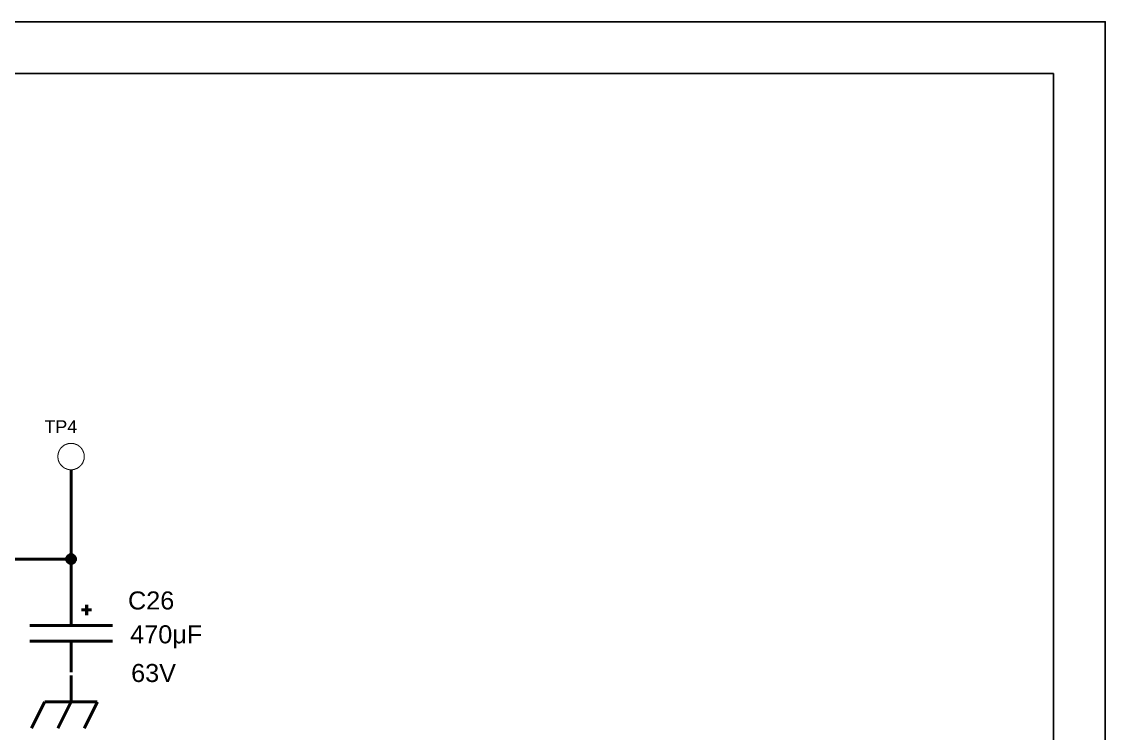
# Model space of a CAD drawing. Header units: millimetres. Extents: x 0 to 594, y 0 to 420.
# Drawn here: x 489.7 to 594, y 351.5 to 420 of the extents above; entities that cross this region are included whole.
import ezdxf
from ezdxf.enums import TextEntityAlignment as Align

# ---------------------------------------------------------------- set-up
doc = ezdxf.new("R2010")
doc.units = ezdxf.units.MM
for name, color, linetype in [('FORMATKA', 12, 'Continuous'), ('Sheet', 255, 'Continuous'), ('вспомогат', 4, 'Continuous')]:
    doc.layers.add(name, color=color, linetype=linetype)
doc.styles.get("Standard").update_dxf_attribs({"font": 'arial.ttf'})
doc.styles.add('TXT', font='simplex.shx', dxfattribs={"oblique": 15, "height": 2})

# ---------------------------------------------------------------- blocks, each defined once
blk = doc.blocks.new('fA2')
at = {"layer": 'FORMATKA', "color": 7}
blk.add_lwpolyline([(0, 0), (0, 420), (594, 420), (594, 0)], close=True, dxfattribs=at)
blk.add_lwpolyline([(20, 5), (20, 415), (589, 415), (589, 5), (20, 5)], dxfattribs=at)
at = {"layer": 'FORMATKA', "color": 7, "style": 'TXT', "oblique": 15}
for tag, height, rotation, p in [('ОБОЗНАЧЕНИЕ', 3.8, 180, (55.5, 409.5)), ('ПЕРВ.ПРИМЕНЕНИЕ', 3.3, 90, (18, 261.5))]:
    blk.add_attdef(tag, text='', height=height, rotation=rotation, dxfattribs=at).set_placement(p, align=Align.CENTER)
for tag, height, p in [('ОБОЗНАЧЕНИЕ', 5, (528, 49)), ('НАИМЕНОВАНИЕ1', 3, (504.5, 37)), ('МАСШТАБ', 5, (579, 30)), ('НАИМЕНОВАНИЕ2', 4, (504.5, 29)), ('НАИМЕНОВАНИЕ3', 2.5, (504.5, 21.5)), ('МАТЕРИАЛ1', 2.5, (504.5, 14)), ('МАТЕРИАЛ2', 2.5, (504.5, 8.5))]:
    blk.add_attdef(tag, text='', height=height, dxfattribs=at).set_placement(p, align=Align.CENTER)
for tag, p, height in [('РАЗРАБОТАЛ', (422.5, 31.5), 2), ('ПРОВЕРИЛ', (422.5, 26.5), 2), ('Т.КОНТР', (422.5, 21.5), 2), ('ЛИСТ', (552.5, 21), 2.5), ('ЛИСТОВ', (575.5, 21), 2.5), ('Н.КОНТР', (422.5, 11.5), 2), ('УТВЕРДИЛ', (422.5, 6.5), 2)]:
    blk.add_attdef(tag, p, '', height=height, dxfattribs=at)

msp = doc.modelspace()

# ---------------------------------------------------------------- linework, layer by layer
at = {"layer": 'Sheet', "color": 0}
for points, const_width in [([(493.21, 378.15), (493.21, 378.22), (493.21, 378.28), (493.23, 378.34), (493.23, 378.41), (493.25, 378.47), (493.27, 378.53), (493.29, 378.6), (493.31, 378.66), (493.33, 378.7), (493.36, 378.77), (493.4, 378.81), (493.42, 378.87), (493.46, 378.91), (493.5, 378.98), (493.55, 379.02), (493.59, 379.06), (493.63, 379.1), (493.67, 379.15), (493.72, 379.17), (493.78, 379.21), (493.82, 379.25), (493.86, 379.27), (493.93, 379.3), (493.99, 379.32), (494.03, 379.34), (494.1, 379.36), (494.16, 379.38), (494.22, 379.4), (494.29, 379.4), (494.35, 379.42), (494.41, 379.42), (494.48, 379.42)], 0.0991), ([(494.48, 379.42), (494.48, 379.42)], 0.0991), ([(494.48, 379.42), (494.54, 379.42), (494.6, 379.42), (494.67, 379.4), (494.73, 379.4), (494.8, 379.38), (494.86, 379.36), (494.92, 379.34), (494.96, 379.32), (495.03, 379.3), (495.09, 379.27), (495.13, 379.25), (495.18, 379.21), (495.24, 379.17), (495.28, 379.15), (495.32, 379.1), (495.37, 379.06), (495.41, 379.02), (495.45, 378.98), (495.49, 378.91), (495.54, 378.87), (495.56, 378.81), (495.6, 378.77), (495.62, 378.7), (495.64, 378.66), (495.66, 378.6), (495.68, 378.53), (495.71, 378.47), (495.73, 378.41), (495.73, 378.34), (495.75, 378.28), (495.75, 378.22), (495.75, 378.15)], 0.0991), ([(494.48, 376.88), (494.41, 376.88), (494.35, 376.88), (494.29, 376.9), (494.22, 376.9), (494.16, 376.92), (494.1, 376.95), (494.03, 376.97), (493.99, 376.99), (493.93, 377.01), (493.86, 377.03), (493.82, 377.07), (493.78, 377.09), (493.72, 377.14), (493.67, 377.18), (493.63, 377.22), (493.59, 377.26), (493.55, 377.31), (493.5, 377.35), (493.46, 377.39), (493.42, 377.45), (493.4, 377.5), (493.36, 377.54), (493.33, 377.6), (493.31, 377.67), (493.29, 377.71), (493.27, 377.77), (493.25, 377.83), (493.23, 377.9), (493.23, 377.96), (493.21, 378.03), (493.21, 378.09), (493.21, 378.15)], 0.0991), ([(493.21, 378.15), (493.21, 378.15)], 0.0991), ([(495.75, 378.15), (495.75, 378.09), (495.75, 378.03), (495.73, 377.96), (495.73, 377.9), (495.71, 377.83), (495.68, 377.77), (495.66, 377.71), (495.64, 377.67), (495.62, 377.6), (495.6, 377.54), (495.56, 377.5), (495.54, 377.45), (495.49, 377.39), (495.45, 377.35), (495.41, 377.31), (495.37, 377.26), (495.32, 377.22), (495.28, 377.18), (495.24, 377.14), (495.18, 377.09), (495.13, 377.07), (495.09, 377.03), (495.03, 377.01), (494.96, 376.99), (494.92, 376.97), (494.86, 376.95), (494.8, 376.92), (494.73, 376.9), (494.67, 376.9), (494.6, 376.88), (494.54, 376.88), (494.48, 376.88)], 0.0991), ([(495.75, 378.15), (495.75, 378.15), (495.75, 378.15), (495.75, 378.15), (495.75, 378.15), (495.75, 378.15), (495.75, 378.15), (495.75, 378.15), (495.75, 378.15), (495.75, 378.15), (495.75, 378.15), (495.75, 378.15), (495.75, 378.15), (495.75, 378.15), (495.75, 378.15), (495.75, 378.15), (495.75, 378.15), (495.75, 378.15), (495.75, 378.15), (495.75, 378.15), (495.75, 378.15), (495.75, 378.15), (495.75, 378.15), (495.75, 378.15), (495.75, 378.15), (495.75, 378.15), (495.75, 378.15), (495.75, 378.15), (495.75, 378.15), (495.75, 378.15), (495.75, 378.15), (495.75, 378.15), (495.75, 378.15)], 0.0991), ([(495.75, 378.15), (495.75, 378.15)], 0.0991), ([(494.48, 376.88), (494.48, 368.29), (494.48, 365.79), (494.48, 365.79), (494.48, 364.88)], 0.3), ([(484.97, 368.29), (494.48, 368.29)], 0.3), ([(493.97, 368.29), (493.97, 368.31), (493.97, 368.33), (493.97, 368.37), (493.97, 368.39), (493.99, 368.42), (493.99, 368.44), (493.99, 368.46), (494.01, 368.48), (494.01, 368.5), (494.03, 368.52), (494.05, 368.54), (494.05, 368.56), (494.08, 368.58), (494.1, 368.61), (494.1, 368.63), (494.12, 368.65), (494.14, 368.67), (494.16, 368.67), (494.18, 368.69), (494.2, 368.71), (494.22, 368.71), (494.25, 368.73), (494.27, 368.75), (494.29, 368.75), (494.31, 368.78), (494.33, 368.78), (494.35, 368.78), (494.37, 368.8), (494.39, 368.8), (494.44, 368.8), (494.46, 368.8), (494.48, 368.8)], 0.0991), ([(493.97, 368.29), (493.97, 368.31), (493.97, 368.33), (493.97, 368.37), (493.97, 368.39), (493.99, 368.42), (493.99, 368.44), (493.99, 368.46), (494.01, 368.48), (494.01, 368.5), (494.03, 368.52), (494.05, 368.54), (494.05, 368.56), (494.08, 368.58), (494.1, 368.61), (494.1, 368.63), (494.12, 368.65), (494.14, 368.67), (494.16, 368.67), (494.18, 368.69), (494.2, 368.71), (494.22, 368.71), (494.25, 368.73), (494.27, 368.75), (494.29, 368.75), (494.31, 368.78), (494.33, 368.78), (494.35, 368.78), (494.37, 368.8), (494.39, 368.8), (494.44, 368.8), (494.46, 368.8), (494.48, 368.8)], 0.0991), ([(493.97, 368.29), (493.97, 368.31), (493.97, 368.33), (493.97, 368.37), (493.97, 368.39), (493.99, 368.42), (493.99, 368.44), (493.99, 368.46), (494.01, 368.48), (494.01, 368.5), (494.03, 368.52), (494.05, 368.54), (494.05, 368.56), (494.08, 368.58), (494.1, 368.61), (494.1, 368.63), (494.12, 368.65), (494.14, 368.67), (494.16, 368.67), (494.18, 368.69), (494.2, 368.71), (494.22, 368.71), (494.25, 368.73), (494.27, 368.75), (494.29, 368.75), (494.31, 368.78), (494.33, 368.78), (494.35, 368.78), (494.37, 368.8), (494.39, 368.8), (494.44, 368.8), (494.46, 368.8), (494.48, 368.8)], 0.0991), ([(493.97, 368.29), (493.97, 368.31), (493.97, 368.33), (493.97, 368.37), (493.97, 368.39), (493.99, 368.42), (493.99, 368.44), (493.99, 368.46), (494.01, 368.48), (494.01, 368.5), (494.03, 368.52), (494.05, 368.54), (494.05, 368.56), (494.08, 368.58), (494.1, 368.61), (494.1, 368.63), (494.12, 368.65), (494.14, 368.67), (494.16, 368.67), (494.18, 368.69), (494.2, 368.71), (494.22, 368.71), (494.25, 368.73), (494.27, 368.75), (494.29, 368.75), (494.31, 368.78), (494.33, 368.78), (494.35, 368.78), (494.37, 368.8), (494.39, 368.8), (494.44, 368.8), (494.46, 368.8), (494.48, 368.8)], 0.0991), ([(493.97, 368.29), (493.97, 368.31), (493.97, 368.33), (493.97, 368.37), (493.97, 368.39), (493.99, 368.42), (493.99, 368.44), (493.99, 368.46), (494.01, 368.48), (494.01, 368.5), (494.03, 368.52), (494.05, 368.54), (494.05, 368.56), (494.08, 368.58), (494.1, 368.61), (494.1, 368.63), (494.12, 368.65), (494.14, 368.67), (494.16, 368.67), (494.18, 368.69), (494.2, 368.71), (494.22, 368.71), (494.25, 368.73), (494.27, 368.75), (494.29, 368.75), (494.31, 368.78), (494.33, 368.78), (494.35, 368.78), (494.37, 368.8), (494.39, 368.8), (494.44, 368.8), (494.46, 368.8), (494.48, 368.8)], 0.0991), ([(493.97, 368.29), (493.97, 368.31), (493.97, 368.33), (493.97, 368.37), (493.97, 368.39), (493.99, 368.42), (493.99, 368.44), (493.99, 368.46), (494.01, 368.48), (494.01, 368.5), (494.03, 368.52), (494.05, 368.54), (494.05, 368.56), (494.08, 368.58), (494.1, 368.61), (494.1, 368.63), (494.12, 368.65), (494.14, 368.67), (494.16, 368.67), (494.18, 368.69), (494.2, 368.71), (494.22, 368.71), (494.25, 368.73), (494.27, 368.75), (494.29, 368.75), (494.31, 368.78), (494.33, 368.78), (494.35, 368.78), (494.37, 368.8), (494.39, 368.8), (494.44, 368.8), (494.46, 368.8), (494.48, 368.8)], 0.0991), ([(493.97, 368.29), (493.97, 368.31), (493.97, 368.33), (493.97, 368.37), (493.97, 368.39), (493.99, 368.42), (493.99, 368.44), (493.99, 368.46), (494.01, 368.48), (494.01, 368.5), (494.03, 368.52), (494.05, 368.54), (494.05, 368.56), (494.08, 368.58), (494.1, 368.61), (494.1, 368.63), (494.12, 368.65), (494.14, 368.67), (494.16, 368.67), (494.18, 368.69), (494.2, 368.71), (494.22, 368.71), (494.25, 368.73), (494.27, 368.75), (494.29, 368.75), (494.31, 368.78), (494.33, 368.78), (494.35, 368.78), (494.37, 368.8), (494.39, 368.8), (494.44, 368.8), (494.46, 368.8), (494.48, 368.8)], 0.0991), ([(493.97, 368.29), (493.97, 368.31), (493.97, 368.33), (493.97, 368.37), (493.97, 368.39), (493.99, 368.42), (493.99, 368.44), (493.99, 368.46), (494.01, 368.48), (494.01, 368.5), (494.03, 368.52), (494.05, 368.54), (494.05, 368.56), (494.08, 368.58), (494.1, 368.61), (494.1, 368.63), (494.12, 368.65), (494.14, 368.67), (494.16, 368.67), (494.18, 368.69), (494.2, 368.71), (494.22, 368.71), (494.25, 368.73), (494.27, 368.75), (494.29, 368.75), (494.31, 368.78), (494.33, 368.78), (494.35, 368.78), (494.37, 368.8), (494.39, 368.8), (494.44, 368.8), (494.46, 368.8), (494.48, 368.8)], 0.0991), ([(494.48, 367.78), (494.46, 367.78), (494.44, 367.78), (494.39, 367.78), (494.37, 367.78), (494.35, 367.8), (494.33, 367.8), (494.31, 367.8), (494.29, 367.82), (494.27, 367.82), (494.25, 367.84), (494.22, 367.87), (494.2, 367.87), (494.18, 367.89), (494.16, 367.91), (494.14, 367.91), (494.12, 367.93), (494.1, 367.95), (494.1, 367.97), (494.08, 367.99), (494.05, 368.01), (494.05, 368.03), (494.03, 368.06), (494.01, 368.08), (494.01, 368.1), (493.99, 368.12), (493.99, 368.14), (493.99, 368.16), (493.97, 368.18), (493.97, 368.2), (493.97, 368.25), (493.97, 368.27), (493.97, 368.29)], 0.0991), ([(493.97, 368.29), (493.97, 368.29)], 0.0991), ([(494.48, 367.78), (494.46, 367.78), (494.44, 367.78), (494.39, 367.78), (494.37, 367.78), (494.35, 367.8), (494.33, 367.8), (494.31, 367.8), (494.29, 367.82), (494.27, 367.82), (494.25, 367.84), (494.22, 367.87), (494.2, 367.87), (494.18, 367.89), (494.16, 367.91), (494.14, 367.91), (494.12, 367.93), (494.1, 367.95), (494.1, 367.97), (494.08, 367.99), (494.05, 368.01), (494.05, 368.03), (494.03, 368.06), (494.01, 368.08), (494.01, 368.1), (493.99, 368.12), (493.99, 368.14), (493.99, 368.16), (493.97, 368.18), (493.97, 368.2), (493.97, 368.25), (493.97, 368.27), (493.97, 368.29)], 0.0991), ([(493.97, 368.29), (493.97, 368.29)], 0.0991), ([(494.48, 367.78), (494.46, 367.78), (494.44, 367.78), (494.39, 367.78), (494.37, 367.78), (494.35, 367.8), (494.33, 367.8), (494.31, 367.8), (494.29, 367.82), (494.27, 367.82), (494.25, 367.84), (494.22, 367.87), (494.2, 367.87), (494.18, 367.89), (494.16, 367.91), (494.14, 367.91), (494.12, 367.93), (494.1, 367.95), (494.1, 367.97), (494.08, 367.99), (494.05, 368.01), (494.05, 368.03), (494.03, 368.06), (494.01, 368.08), (494.01, 368.1), (493.99, 368.12), (493.99, 368.14), (493.99, 368.16), (493.97, 368.18), (493.97, 368.2), (493.97, 368.25), (493.97, 368.27), (493.97, 368.29)], 0.0991), ([(493.97, 368.29), (493.97, 368.29)], 0.0991), ([(494.48, 367.78), (494.46, 367.78), (494.44, 367.78), (494.39, 367.78), (494.37, 367.78), (494.35, 367.8), (494.33, 367.8), (494.31, 367.8), (494.29, 367.82), (494.27, 367.82), (494.25, 367.84), (494.22, 367.87), (494.2, 367.87), (494.18, 367.89), (494.16, 367.91), (494.14, 367.91), (494.12, 367.93), (494.1, 367.95), (494.1, 367.97), (494.08, 367.99), (494.05, 368.01), (494.05, 368.03), (494.03, 368.06), (494.01, 368.08), (494.01, 368.1), (493.99, 368.12), (493.99, 368.14), (493.99, 368.16), (493.97, 368.18), (493.97, 368.2), (493.97, 368.25), (493.97, 368.27), (493.97, 368.29)], 0.0991), ([(493.97, 368.29), (493.97, 368.29)], 0.0991), ([(494.48, 367.78), (494.46, 367.78), (494.44, 367.78), (494.39, 367.78), (494.37, 367.78), (494.35, 367.8), (494.33, 367.8), (494.31, 367.8), (494.29, 367.82), (494.27, 367.82), (494.25, 367.84), (494.22, 367.87), (494.2, 367.87), (494.18, 367.89), (494.16, 367.91), (494.14, 367.91), (494.12, 367.93), (494.1, 367.95), (494.1, 367.97), (494.08, 367.99), (494.05, 368.01), (494.05, 368.03), (494.03, 368.06), (494.01, 368.08), (494.01, 368.1), (493.99, 368.12), (493.99, 368.14), (493.99, 368.16), (493.97, 368.18), (493.97, 368.2), (493.97, 368.25), (493.97, 368.27), (493.97, 368.29)], 0.0991), ([(493.97, 368.29), (493.97, 368.29)], 0.0991), ([(494.48, 367.78), (494.46, 367.78), (494.44, 367.78), (494.39, 367.78), (494.37, 367.78), (494.35, 367.8), (494.33, 367.8), (494.31, 367.8), (494.29, 367.82), (494.27, 367.82), (494.25, 367.84), (494.22, 367.87), (494.2, 367.87), (494.18, 367.89), (494.16, 367.91), (494.14, 367.91), (494.12, 367.93), (494.1, 367.95), (494.1, 367.97), (494.08, 367.99), (494.05, 368.01), (494.05, 368.03), (494.03, 368.06), (494.01, 368.08), (494.01, 368.1), (493.99, 368.12), (493.99, 368.14), (493.99, 368.16), (493.97, 368.18), (493.97, 368.2), (493.97, 368.25), (493.97, 368.27), (493.97, 368.29)], 0.0991), ([(493.97, 368.29), (493.97, 368.29)], 0.0991), ([(494.48, 367.78), (494.46, 367.78), (494.44, 367.78), (494.39, 367.78), (494.37, 367.78), (494.35, 367.8), (494.33, 367.8), (494.31, 367.8), (494.29, 367.82), (494.27, 367.82), (494.25, 367.84), (494.22, 367.87), (494.2, 367.87), (494.18, 367.89), (494.16, 367.91), (494.14, 367.91), (494.12, 367.93), (494.1, 367.95), (494.1, 367.97), (494.08, 367.99), (494.05, 368.01), (494.05, 368.03), (494.03, 368.06), (494.01, 368.08), (494.01, 368.1), (493.99, 368.12), (493.99, 368.14), (493.99, 368.16), (493.97, 368.18), (493.97, 368.2), (493.97, 368.25), (493.97, 368.27), (493.97, 368.29)], 0.0991), ([(493.97, 368.29), (493.97, 368.29)], 0.0991), ([(494.48, 367.78), (494.46, 367.78), (494.44, 367.78), (494.39, 367.78), (494.37, 367.78), (494.35, 367.8), (494.33, 367.8), (494.31, 367.8), (494.29, 367.82), (494.27, 367.82), (494.25, 367.84), (494.22, 367.87), (494.2, 367.87), (494.18, 367.89), (494.16, 367.91), (494.14, 367.91), (494.12, 367.93), (494.1, 367.95), (494.1, 367.97), (494.08, 367.99), (494.05, 368.01), (494.05, 368.03), (494.03, 368.06), (494.01, 368.08), (494.01, 368.1), (493.99, 368.12), (493.99, 368.14), (493.99, 368.16), (493.97, 368.18), (493.97, 368.2), (493.97, 368.25), (493.97, 368.27), (493.97, 368.29)], 0.0991), ([(493.97, 368.29), (493.97, 368.29)], 0.0991), ([(494.48, 368.8), (494.48, 368.8)], 0.0991), ([(494.48, 368.8), (494.5, 368.8), (494.52, 368.8), (494.56, 368.8), (494.58, 368.8), (494.6, 368.78), (494.63, 368.78), (494.65, 368.78), (494.67, 368.75), (494.69, 368.75), (494.71, 368.73), (494.73, 368.71), (494.75, 368.71), (494.77, 368.69), (494.8, 368.67), (494.82, 368.67), (494.84, 368.65), (494.86, 368.63), (494.86, 368.61), (494.88, 368.58), (494.9, 368.56), (494.9, 368.54), (494.92, 368.52), (494.94, 368.5), (494.94, 368.48), (494.96, 368.46), (494.96, 368.44), (494.96, 368.42), (494.99, 368.39), (494.99, 368.37), (494.99, 368.33), (494.99, 368.31), (494.99, 368.29)], 0.0991), ([(494.48, 368.8), (494.48, 368.8)], 0.0991), ([(494.48, 368.8), (494.5, 368.8), (494.52, 368.8), (494.56, 368.8), (494.58, 368.8), (494.6, 368.78), (494.63, 368.78), (494.65, 368.78), (494.67, 368.75), (494.69, 368.75), (494.71, 368.73), (494.73, 368.71), (494.75, 368.71), (494.77, 368.69), (494.8, 368.67), (494.82, 368.67), (494.84, 368.65), (494.86, 368.63), (494.86, 368.61), (494.88, 368.58), (494.9, 368.56), (494.9, 368.54), (494.92, 368.52), (494.94, 368.5), (494.94, 368.48), (494.96, 368.46), (494.96, 368.44), (494.96, 368.42), (494.99, 368.39), (494.99, 368.37), (494.99, 368.33), (494.99, 368.31), (494.99, 368.29)], 0.0991), ([(494.48, 368.8), (494.48, 368.8)], 0.0991), ([(494.48, 368.8), (494.5, 368.8), (494.52, 368.8), (494.56, 368.8), (494.58, 368.8), (494.6, 368.78), (494.63, 368.78), (494.65, 368.78), (494.67, 368.75), (494.69, 368.75), (494.71, 368.73), (494.73, 368.71), (494.75, 368.71), (494.77, 368.69), (494.8, 368.67), (494.82, 368.67), (494.84, 368.65), (494.86, 368.63), (494.86, 368.61), (494.88, 368.58), (494.9, 368.56), (494.9, 368.54), (494.92, 368.52), (494.94, 368.5), (494.94, 368.48), (494.96, 368.46), (494.96, 368.44), (494.96, 368.42), (494.99, 368.39), (494.99, 368.37), (494.99, 368.33), (494.99, 368.31), (494.99, 368.29)], 0.0991), ([(494.48, 368.8), (494.48, 368.8)], 0.0991), ([(494.48, 368.8), (494.5, 368.8), (494.52, 368.8), (494.56, 368.8), (494.58, 368.8), (494.6, 368.78), (494.63, 368.78), (494.65, 368.78), (494.67, 368.75), (494.69, 368.75), (494.71, 368.73), (494.73, 368.71), (494.75, 368.71), (494.77, 368.69), (494.8, 368.67), (494.82, 368.67), (494.84, 368.65), (494.86, 368.63), (494.86, 368.61), (494.88, 368.58), (494.9, 368.56), (494.9, 368.54), (494.92, 368.52), (494.94, 368.5), (494.94, 368.48), (494.96, 368.46), (494.96, 368.44), (494.96, 368.42), (494.99, 368.39), (494.99, 368.37), (494.99, 368.33), (494.99, 368.31), (494.99, 368.29)], 0.0991), ([(494.48, 368.8), (494.48, 368.8)], 0.0991), ([(494.48, 368.8), (494.5, 368.8), (494.52, 368.8), (494.56, 368.8), (494.58, 368.8), (494.6, 368.78), (494.63, 368.78), (494.65, 368.78), (494.67, 368.75), (494.69, 368.75), (494.71, 368.73), (494.73, 368.71), (494.75, 368.71), (494.77, 368.69), (494.8, 368.67), (494.82, 368.67), (494.84, 368.65), (494.86, 368.63), (494.86, 368.61), (494.88, 368.58), (494.9, 368.56), (494.9, 368.54), (494.92, 368.52), (494.94, 368.5), (494.94, 368.48), (494.96, 368.46), (494.96, 368.44), (494.96, 368.42), (494.99, 368.39), (494.99, 368.37), (494.99, 368.33), (494.99, 368.31), (494.99, 368.29)], 0.0991), ([(494.48, 368.8), (494.48, 368.8)], 0.0991), ([(494.48, 368.8), (494.5, 368.8), (494.52, 368.8), (494.56, 368.8), (494.58, 368.8), (494.6, 368.78), (494.63, 368.78), (494.65, 368.78), (494.67, 368.75), (494.69, 368.75), (494.71, 368.73), (494.73, 368.71), (494.75, 368.71), (494.77, 368.69), (494.8, 368.67), (494.82, 368.67), (494.84, 368.65), (494.86, 368.63), (494.86, 368.61), (494.88, 368.58), (494.9, 368.56), (494.9, 368.54), (494.92, 368.52), (494.94, 368.5), (494.94, 368.48), (494.96, 368.46), (494.96, 368.44), (494.96, 368.42), (494.99, 368.39), (494.99, 368.37), (494.99, 368.33), (494.99, 368.31), (494.99, 368.29)], 0.0991), ([(494.48, 368.8), (494.48, 368.8)], 0.0991), ([(494.48, 368.8), (494.5, 368.8), (494.52, 368.8), (494.56, 368.8), (494.58, 368.8), (494.6, 368.78), (494.63, 368.78), (494.65, 368.78), (494.67, 368.75), (494.69, 368.75), (494.71, 368.73), (494.73, 368.71), (494.75, 368.71), (494.77, 368.69), (494.8, 368.67), (494.82, 368.67), (494.84, 368.65), (494.86, 368.63), (494.86, 368.61), (494.88, 368.58), (494.9, 368.56), (494.9, 368.54), (494.92, 368.52), (494.94, 368.5), (494.94, 368.48), (494.96, 368.46), (494.96, 368.44), (494.96, 368.42), (494.99, 368.39), (494.99, 368.37), (494.99, 368.33), (494.99, 368.31), (494.99, 368.29)], 0.0991), ([(494.48, 368.8), (494.48, 368.8)], 0.0991), ([(494.48, 368.8), (494.5, 368.8), (494.52, 368.8), (494.56, 368.8), (494.58, 368.8), (494.6, 368.78), (494.63, 368.78), (494.65, 368.78), (494.67, 368.75), (494.69, 368.75), (494.71, 368.73), (494.73, 368.71), (494.75, 368.71), (494.77, 368.69), (494.8, 368.67), (494.82, 368.67), (494.84, 368.65), (494.86, 368.63), (494.86, 368.61), (494.88, 368.58), (494.9, 368.56), (494.9, 368.54), (494.92, 368.52), (494.94, 368.5), (494.94, 368.48), (494.96, 368.46), (494.96, 368.44), (494.96, 368.42), (494.99, 368.39), (494.99, 368.37), (494.99, 368.33), (494.99, 368.31), (494.99, 368.29)], 0.0991), ([(494.99, 368.29), (494.99, 368.27), (494.99, 368.25), (494.99, 368.2), (494.99, 368.18), (494.96, 368.16), (494.96, 368.14), (494.96, 368.12), (494.94, 368.1), (494.94, 368.08), (494.92, 368.06), (494.9, 368.03), (494.9, 368.01), (494.88, 367.99), (494.86, 367.97), (494.86, 367.95), (494.84, 367.93), (494.82, 367.91), (494.8, 367.91), (494.77, 367.89), (494.75, 367.87), (494.73, 367.87), (494.71, 367.84), (494.69, 367.82), (494.67, 367.82), (494.65, 367.8), (494.63, 367.8), (494.6, 367.8), (494.58, 367.78), (494.56, 367.78), (494.52, 367.78), (494.5, 367.78), (494.48, 367.78)], 0.0991), ([(494.99, 368.29), (494.99, 368.27), (494.99, 368.25), (494.99, 368.2), (494.99, 368.18), (494.96, 368.16), (494.96, 368.14), (494.96, 368.12), (494.94, 368.1), (494.94, 368.08), (494.92, 368.06), (494.9, 368.03), (494.9, 368.01), (494.88, 367.99), (494.86, 367.97), (494.86, 367.95), (494.84, 367.93), (494.82, 367.91), (494.8, 367.91), (494.77, 367.89), (494.75, 367.87), (494.73, 367.87), (494.71, 367.84), (494.69, 367.82), (494.67, 367.82), (494.65, 367.8), (494.63, 367.8), (494.6, 367.8), (494.58, 367.78), (494.56, 367.78), (494.52, 367.78), (494.5, 367.78), (494.48, 367.78)], 0.0991), ([(494.99, 368.29), (494.99, 368.27), (494.99, 368.25), (494.99, 368.2), (494.99, 368.18), (494.96, 368.16), (494.96, 368.14), (494.96, 368.12), (494.94, 368.1), (494.94, 368.08), (494.92, 368.06), (494.9, 368.03), (494.9, 368.01), (494.88, 367.99), (494.86, 367.97), (494.86, 367.95), (494.84, 367.93), (494.82, 367.91), (494.8, 367.91), (494.77, 367.89), (494.75, 367.87), (494.73, 367.87), (494.71, 367.84), (494.69, 367.82), (494.67, 367.82), (494.65, 367.8), (494.63, 367.8), (494.6, 367.8), (494.58, 367.78), (494.56, 367.78), (494.52, 367.78), (494.5, 367.78), (494.48, 367.78)], 0.0991), ([(494.99, 368.29), (494.99, 368.27), (494.99, 368.25), (494.99, 368.2), (494.99, 368.18), (494.96, 368.16), (494.96, 368.14), (494.96, 368.12), (494.94, 368.1), (494.94, 368.08), (494.92, 368.06), (494.9, 368.03), (494.9, 368.01), (494.88, 367.99), (494.86, 367.97), (494.86, 367.95), (494.84, 367.93), (494.82, 367.91), (494.8, 367.91), (494.77, 367.89), (494.75, 367.87), (494.73, 367.87), (494.71, 367.84), (494.69, 367.82), (494.67, 367.82), (494.65, 367.8), (494.63, 367.8), (494.6, 367.8), (494.58, 367.78), (494.56, 367.78), (494.52, 367.78), (494.5, 367.78), (494.48, 367.78)], 0.0991), ([(494.99, 368.29), (494.99, 368.27), (494.99, 368.25), (494.99, 368.2), (494.99, 368.18), (494.96, 368.16), (494.96, 368.14), (494.96, 368.12), (494.94, 368.1), (494.94, 368.08), (494.92, 368.06), (494.9, 368.03), (494.9, 368.01), (494.88, 367.99), (494.86, 367.97), (494.86, 367.95), (494.84, 367.93), (494.82, 367.91), (494.8, 367.91), (494.77, 367.89), (494.75, 367.87), (494.73, 367.87), (494.71, 367.84), (494.69, 367.82), (494.67, 367.82), (494.65, 367.8), (494.63, 367.8), (494.6, 367.8), (494.58, 367.78), (494.56, 367.78), (494.52, 367.78), (494.5, 367.78), (494.48, 367.78)], 0.0991), ([(494.99, 368.29), (494.99, 368.27), (494.99, 368.25), (494.99, 368.2), (494.99, 368.18), (494.96, 368.16), (494.96, 368.14), (494.96, 368.12), (494.94, 368.1), (494.94, 368.08), (494.92, 368.06), (494.9, 368.03), (494.9, 368.01), (494.88, 367.99), (494.86, 367.97), (494.86, 367.95), (494.84, 367.93), (494.82, 367.91), (494.8, 367.91), (494.77, 367.89), (494.75, 367.87), (494.73, 367.87), (494.71, 367.84), (494.69, 367.82), (494.67, 367.82), (494.65, 367.8), (494.63, 367.8), (494.6, 367.8), (494.58, 367.78), (494.56, 367.78), (494.52, 367.78), (494.5, 367.78), (494.48, 367.78)], 0.0991), ([(494.99, 368.29), (494.99, 368.27), (494.99, 368.25), (494.99, 368.2), (494.99, 368.18), (494.96, 368.16), (494.96, 368.14), (494.96, 368.12), (494.94, 368.1), (494.94, 368.08), (494.92, 368.06), (494.9, 368.03), (494.9, 368.01), (494.88, 367.99), (494.86, 367.97), (494.86, 367.95), (494.84, 367.93), (494.82, 367.91), (494.8, 367.91), (494.77, 367.89), (494.75, 367.87), (494.73, 367.87), (494.71, 367.84), (494.69, 367.82), (494.67, 367.82), (494.65, 367.8), (494.63, 367.8), (494.6, 367.8), (494.58, 367.78), (494.56, 367.78), (494.52, 367.78), (494.5, 367.78), (494.48, 367.78)], 0.0991), ([(494.99, 368.29), (494.99, 368.27), (494.99, 368.25), (494.99, 368.2), (494.99, 368.18), (494.96, 368.16), (494.96, 368.14), (494.96, 368.12), (494.94, 368.1), (494.94, 368.08), (494.92, 368.06), (494.9, 368.03), (494.9, 368.01), (494.88, 367.99), (494.86, 367.97), (494.86, 367.95), (494.84, 367.93), (494.82, 367.91), (494.8, 367.91), (494.77, 367.89), (494.75, 367.87), (494.73, 367.87), (494.71, 367.84), (494.69, 367.82), (494.67, 367.82), (494.65, 367.8), (494.63, 367.8), (494.6, 367.8), (494.58, 367.78), (494.56, 367.78), (494.52, 367.78), (494.5, 367.78), (494.48, 367.78)], 0.0991), ([(494.99, 368.29), (494.99, 368.29), (494.99, 368.29), (494.99, 368.29), (494.99, 368.29), (494.99, 368.29), (494.99, 368.29), (494.99, 368.29), (494.99, 368.29), (494.99, 368.29), (494.99, 368.29), (494.99, 368.29), (494.99, 368.29), (494.99, 368.29), (494.99, 368.29), (494.99, 368.29), (494.99, 368.29), (494.99, 368.29), (494.99, 368.29), (494.99, 368.29), (494.99, 368.29), (494.99, 368.29), (494.99, 368.29), (494.99, 368.29), (494.99, 368.29), (494.99, 368.29), (494.99, 368.29), (494.99, 368.29), (494.99, 368.29), (494.99, 368.29), (494.99, 368.29), (494.99, 368.29), (494.99, 368.29)], 0.0991), ([(494.99, 368.29), (494.99, 368.29)], 0.0991), ([(494.99, 368.29), (494.99, 368.29), (494.99, 368.29), (494.99, 368.29), (494.99, 368.29), (494.99, 368.29), (494.99, 368.29), (494.99, 368.29), (494.99, 368.29), (494.99, 368.29), (494.99, 368.29), (494.99, 368.29), (494.99, 368.29), (494.99, 368.29), (494.99, 368.29), (494.99, 368.29), (494.99, 368.29), (494.99, 368.29), (494.99, 368.29), (494.99, 368.29), (494.99, 368.29), (494.99, 368.29), (494.99, 368.29), (494.99, 368.29), (494.99, 368.29), (494.99, 368.29), (494.99, 368.29), (494.99, 368.29), (494.99, 368.29), (494.99, 368.29), (494.99, 368.29), (494.99, 368.29), (494.99, 368.29)], 0.0991), ([(494.99, 368.29), (494.99, 368.29)], 0.0991), ([(494.99, 368.29), (494.99, 368.29), (494.99, 368.29), (494.99, 368.29), (494.99, 368.29), (494.99, 368.29), (494.99, 368.29), (494.99, 368.29), (494.99, 368.29), (494.99, 368.29), (494.99, 368.29), (494.99, 368.29), (494.99, 368.29), (494.99, 368.29), (494.99, 368.29), (494.99, 368.29), (494.99, 368.29), (494.99, 368.29), (494.99, 368.29), (494.99, 368.29), (494.99, 368.29), (494.99, 368.29), (494.99, 368.29), (494.99, 368.29), (494.99, 368.29), (494.99, 368.29), (494.99, 368.29), (494.99, 368.29), (494.99, 368.29), (494.99, 368.29), (494.99, 368.29), (494.99, 368.29), (494.99, 368.29)], 0.0991), ([(494.99, 368.29), (494.99, 368.29)], 0.0991), ([(494.99, 368.29), (494.99, 368.29), (494.99, 368.29), (494.99, 368.29), (494.99, 368.29), (494.99, 368.29), (494.99, 368.29), (494.99, 368.29), (494.99, 368.29), (494.99, 368.29), (494.99, 368.29), (494.99, 368.29), (494.99, 368.29), (494.99, 368.29), (494.99, 368.29), (494.99, 368.29), (494.99, 368.29), (494.99, 368.29), (494.99, 368.29), (494.99, 368.29), (494.99, 368.29), (494.99, 368.29), (494.99, 368.29), (494.99, 368.29), (494.99, 368.29), (494.99, 368.29), (494.99, 368.29), (494.99, 368.29), (494.99, 368.29), (494.99, 368.29), (494.99, 368.29), (494.99, 368.29), (494.99, 368.29)], 0.0991), ([(494.99, 368.29), (494.99, 368.29)], 0.0991), ([(494.99, 368.29), (494.99, 368.29), (494.99, 368.29), (494.99, 368.29), (494.99, 368.29), (494.99, 368.29), (494.99, 368.29), (494.99, 368.29), (494.99, 368.29), (494.99, 368.29), (494.99, 368.29), (494.99, 368.29), (494.99, 368.29), (494.99, 368.29), (494.99, 368.29), (494.99, 368.29), (494.99, 368.29), (494.99, 368.29), (494.99, 368.29), (494.99, 368.29), (494.99, 368.29), (494.99, 368.29), (494.99, 368.29), (494.99, 368.29), (494.99, 368.29), (494.99, 368.29), (494.99, 368.29), (494.99, 368.29), (494.99, 368.29), (494.99, 368.29), (494.99, 368.29), (494.99, 368.29), (494.99, 368.29)], 0.0991), ([(494.99, 368.29), (494.99, 368.29)], 0.0991), ([(494.99, 368.29), (494.99, 368.29), (494.99, 368.29), (494.99, 368.29), (494.99, 368.29), (494.99, 368.29), (494.99, 368.29), (494.99, 368.29), (494.99, 368.29), (494.99, 368.29), (494.99, 368.29), (494.99, 368.29), (494.99, 368.29), (494.99, 368.29), (494.99, 368.29), (494.99, 368.29), (494.99, 368.29), (494.99, 368.29), (494.99, 368.29), (494.99, 368.29), (494.99, 368.29), (494.99, 368.29), (494.99, 368.29), (494.99, 368.29), (494.99, 368.29), (494.99, 368.29), (494.99, 368.29), (494.99, 368.29), (494.99, 368.29), (494.99, 368.29), (494.99, 368.29), (494.99, 368.29), (494.99, 368.29)], 0.0991), ([(494.99, 368.29), (494.99, 368.29)], 0.0991), ([(494.99, 368.29), (494.99, 368.29), (494.99, 368.29), (494.99, 368.29), (494.99, 368.29), (494.99, 368.29), (494.99, 368.29), (494.99, 368.29), (494.99, 368.29), (494.99, 368.29), (494.99, 368.29), (494.99, 368.29), (494.99, 368.29), (494.99, 368.29), (494.99, 368.29), (494.99, 368.29), (494.99, 368.29), (494.99, 368.29), (494.99, 368.29), (494.99, 368.29), (494.99, 368.29), (494.99, 368.29), (494.99, 368.29), (494.99, 368.29), (494.99, 368.29), (494.99, 368.29), (494.99, 368.29), (494.99, 368.29), (494.99, 368.29), (494.99, 368.29), (494.99, 368.29), (494.99, 368.29), (494.99, 368.29)], 0.0991), ([(494.99, 368.29), (494.99, 368.29)], 0.0991), ([(494.99, 368.29), (494.99, 368.29), (494.99, 368.29), (494.99, 368.29), (494.99, 368.29), (494.99, 368.29), (494.99, 368.29), (494.99, 368.29), (494.99, 368.29), (494.99, 368.29), (494.99, 368.29), (494.99, 368.29), (494.99, 368.29), (494.99, 368.29), (494.99, 368.29), (494.99, 368.29), (494.99, 368.29), (494.99, 368.29), (494.99, 368.29), (494.99, 368.29), (494.99, 368.29), (494.99, 368.29), (494.99, 368.29), (494.99, 368.29), (494.99, 368.29), (494.99, 368.29), (494.99, 368.29), (494.99, 368.29), (494.99, 368.29), (494.99, 368.29), (494.99, 368.29), (494.99, 368.29), (494.99, 368.29)], 0.0991), ([(494.99, 368.29), (494.99, 368.29)], 0.0991), ([(494.48, 361.9), (494.48, 364.88)], 0.3), ([(495.98, 363.89), (495.98, 362.89)], 0.3), ([(496.47, 363.4), (495.47, 363.4)], 0.3), ([(490.48, 361.9), (494.48, 361.9)], 0.3), ([(494.48, 361.9), (498.48, 361.9)], 0.3), ([(490.48, 360.39), (494.48, 360.39)], 0.3), ([(494.48, 360.39), (498.48, 360.39)], 0.3), ([(494.48, 360.39), (494.48, 357.39)], 0.3), ([(494.48, 357.09), (494.48, 354.55)], 0.3), ([(491.94, 354.55), (490.67, 352.01)], 0.3), ([(491.94, 354.55), (497.02, 354.55)], 0.3), ([(494.48, 354.55), (493.21, 352.01)], 0.3), ([(497.02, 354.55), (495.75, 352.01)], 0.3)]:
    msp.add_lwpolyline(points, dxfattribs=dict(at, const_width=const_width))
at = {"layer": 'Sheet', "color": 0, "const_width": 0.508}
msp.add_lwpolyline([(494.22, 368.3, 1), (494.73, 368.3, 1)], format="xyb", close=True, dxfattribs=at)

# ---------------------------------------------------------------- block references
at = {"layer": 'вспомогат', "color": 7}
msp.add_blockref('fA2', (0, 0), dxfattribs=at)

# ---------------------------------------------------------------- texts
at = {"layer": 'Sheet', "color": 0}
for s, height, p in [('TP4', 1.228, (491.92, 380.42)), ('C26', 1.736, (499.96, 363.44)), ('470μF', 1.736, (500.17, 360.18)), ('63V', 1.736, (500.26, 356.46))]:
    msp.add_text(s, height=height, dxfattribs=at).set_placement(p)

doc.saveas('drawing.dxf')
